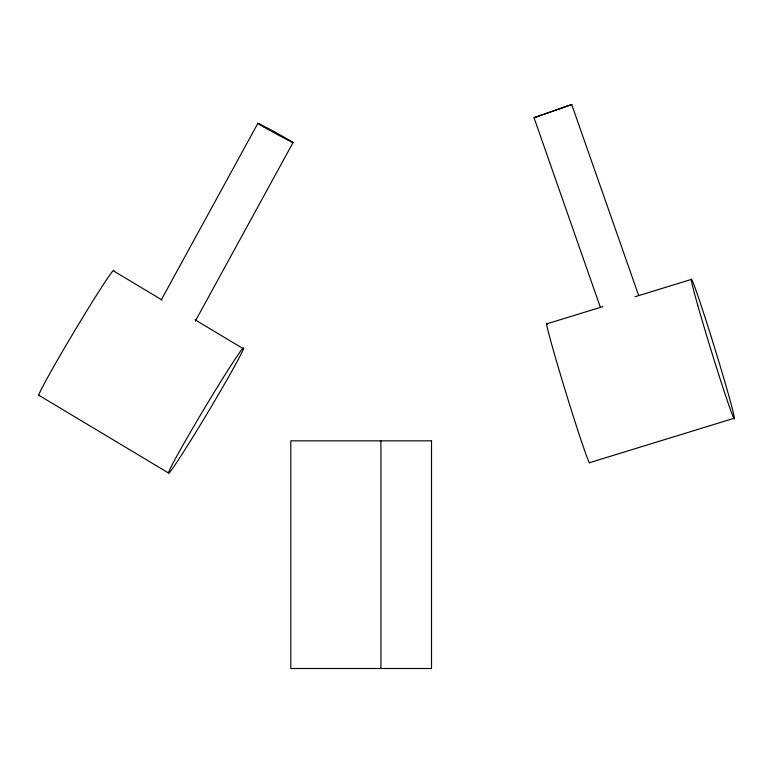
<?xml version="1.0" encoding="UTF-8"?>
<svg xmlns="http://www.w3.org/2000/svg" width="773" height="773" viewBox="0 0 773 773"><rect width="100%" height="100%" fill="white"/><g stroke="black" fill="none" stroke-linecap="round" stroke-linejoin="round"><path stroke-width="1.16" d="M161.306 299.808L257.863 123.361M195.356 321.085L293.073 142.522M600.466 307.625L534.027 117.709L571.701 104.519L638.682 295.547M571.836 104.49L542.897 114.655M541.805 115.042L534.027 117.709M546.675 323.887L602.892 306.601M635.02 296.735L691.236 279.449M734.35 418.193L589.78 462.621A73.077 2.039 72.9 0 1 565.826 392.384A73.077 2.039 72.9 0 1 547.303 324.109M162.127 300.059L113.747 271.062A73.077 2.503 -59.1 0 0 73.802 332.235A73.077 2.503 -59.1 0 0 39.278 395.37M195.067 319.8L243.447 348.797A73.077 2.503 -59.1 0 1 184.94 449.693A73.077 2.503 -59.1 0 1 189.308 434.04A73.077 2.503 -59.1 0 1 243.447 348.797M38.65 395.148L168.35 472.883M380.915 440.842L380.915 668.51M431.508 440.842L290.803 440.842L290.803 668.51L431.508 668.51L431.508 440.842M264.047 127.12A20.137 0.493 28.7 0 0 292.851 142.541A20.137 0.493 28.7 0 0 269.506 129.149A20.137 0.493 28.7 0 0 264.047 127.12M697.845 305.615A73.077 2.039 72.9 0 0 733.722 417.961A73.077 2.039 72.9 0 0 706.812 322.892A73.077 2.039 72.9 0 0 697.845 305.615"/></g></svg>
